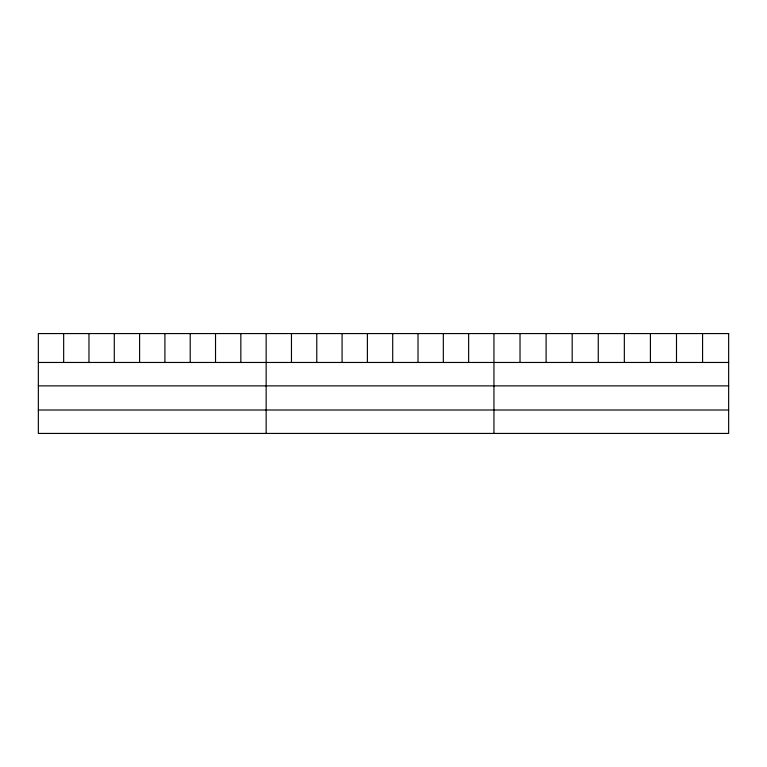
<?xml version="1.0" encoding="UTF-8"?>
<svg xmlns="http://www.w3.org/2000/svg" width="767" height="767" viewBox="0 0 767 767"><rect width="100%" height="100%" fill="white"/><g stroke="black" fill="none" stroke-linecap="round" stroke-linejoin="round"><path stroke-width="1.15" d="M38.35 362.465L728.65 362.465M38.35 385.878L728.65 385.878M38.35 410.009L728.65 410.009M702.572 333.568L702.572 362.465M676.494 333.568L676.494 362.465M650.416 333.568L650.416 362.465M624.338 333.568L624.338 362.465M598.26 333.568L598.26 362.465M572.182 333.568L572.182 362.465M546.104 333.568L546.104 362.465M520.026 333.568L520.026 362.465M493.948 333.568L493.948 433.432M468.637 333.568L468.637 362.465M443.326 333.568L443.326 362.465M418.015 333.568L418.015 362.465M392.704 333.568L392.704 362.465M367.393 333.568L367.393 362.465M342.082 333.568L342.082 362.465M316.771 333.568L316.771 362.465M291.46 333.568L291.46 362.465M266.149 333.568L266.149 433.432M240.838 333.568L240.838 362.465M215.527 333.568L215.527 362.465M190.216 333.568L190.216 362.465M164.905 333.568L164.905 362.465M139.594 333.568L139.594 362.465M114.283 333.568L114.283 362.465M88.972 333.568L88.972 362.465M63.661 333.568L63.661 362.465M728.65 333.568L38.35 333.568L38.35 433.432L728.65 433.432L728.65 333.568"/></g></svg>
